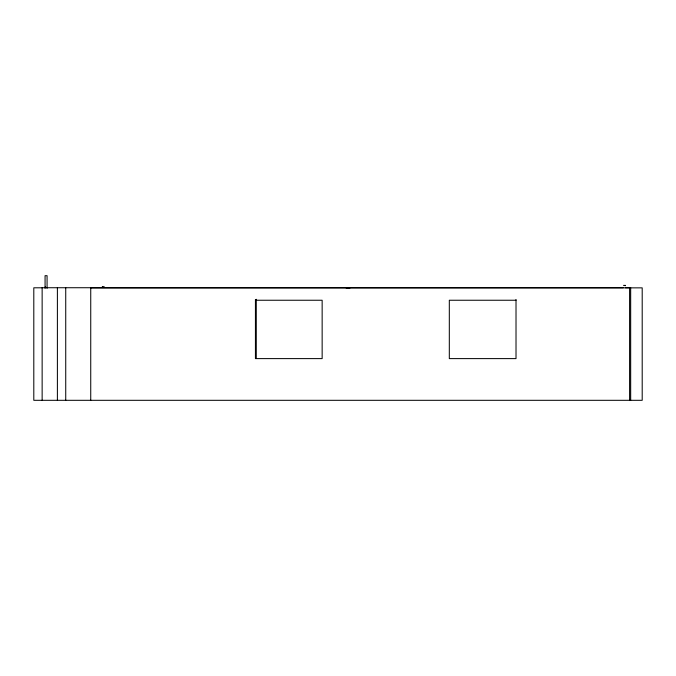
<?xml version="1.0" encoding="UTF-8"?>
<svg xmlns="http://www.w3.org/2000/svg" width="676" height="676" viewBox="0 0 676 676"><rect width="100%" height="100%" fill="white"/><g stroke="black" fill="none" stroke-linecap="round" stroke-linejoin="round"><path stroke-width="1.01" d="M623.492 285.382L625.494 285.382M624.954 285.661L625.461 285.661M102.448 286.92L104.45 286.92M45.072 287.046L45.571 287.046M102.169 286.987L103.166 286.987M623.272 287.731L42.14 287.731L42.14 400.31M625.376 287.731L630.674 287.731L630.674 400.31M42.14 287.799L33.8 287.799L33.8 400.31L642.2 400.31L642.2 287.858L90.736 287.908M346.163 287.968L349.965 287.968M255.435 300.245L322.148 300.245L322.148 358.61L255.435 358.61L255.435 299.468M516.016 300.245L449.312 300.245L449.312 358.61L516.016 358.61L516.016 299.468M629.593 287.731L629.593 400.31M256.272 299.307L256.272 358.221M90.745 287.68L90.736 400.31M65.733 287.731L65.733 400.31M57.392 287.731L57.392 400.31M47.075 288.365L47.075 275.69L45.072 275.69L45.072 288.365"/></g></svg>
